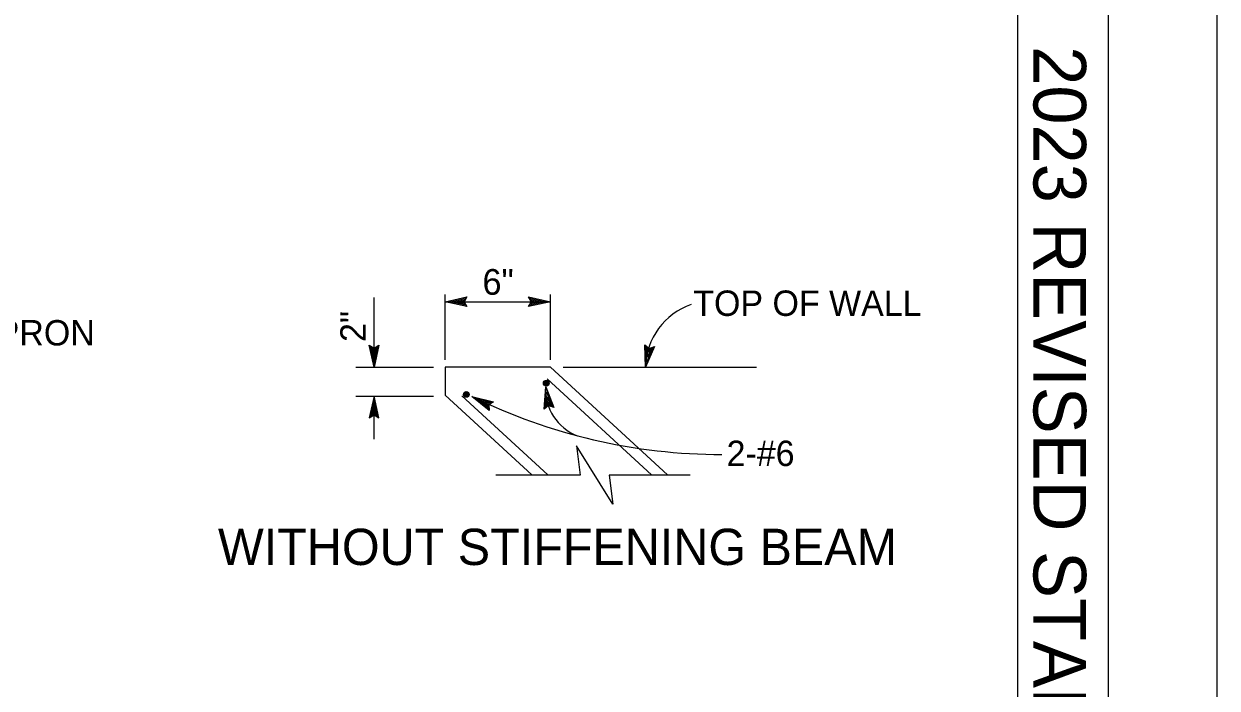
# Model space of a CAD drawing. Extents: x -894 to 866, y -472 to 714.
# Drawn here: x 537 to 866, y 220.2 to 403.2 of the extents above; entities that cross this region are included whole.
import ezdxf

# ---------------------------------------------------------------- set-up
doc = ezdxf.new("R2010")
doc.units = 0
for name, color, linetype in [('border_PLOTTING-ELEMENTS', 7, 'Continuous'), ('border_rw_22x34_Cut_Lines', 7, 'Continuous'), ('border_SHEET', 7, 'Continuous'), ('border_WITHIN-BORDER-anno', 7, 'Continuous'), ('df_CULV-BOX', 7, 'Continuous'), ('df_CULV-BOX-anno', 7, 'Continuous'), ('str_Reinforcement-A', 7, 'Continuous'), ('str_Reinforcement-B', 7, 'Continuous')]:
    doc.layers.add(name, color=color, linetype=linetype)

msp = doc.modelspace()

# ---------------------------------------------------------------- linework, layer by layer
at = {"layer": 'border_PLOTTING-ELEMENTS'}
for points in [[(-894.04, -472.44), (865.96, -472.44), (865.96, 713.56), (-894.04, 713.56)], [(-864.04, 670.56), (835.96, 670.56), (835.96, -429.44), (-864.04, -429.44)]]:
    msp.add_lwpolyline(points, close=True, dxfattribs=at)
at = {"layer": 'border_rw_22x34_Cut_Lines'}
msp.add_lwpolyline([(-864.04, 670.56), (835.96, 670.56), (835.96, -429.44), (-864.04, -429.44)], close=True, dxfattribs=at)
at = {"layer": 'border_SHEET'}
msp.add_line((810.96, 645.56), (810.96, -404.44), dxfattribs=at)
at = {"layer": 'df_CULV-BOX'}
for p, q in [((682.13, 308.68), (653.13, 308.68)), ((653.13, 308.68), (653.13, 300.89)), ((682.13, 308.68), (714.46, 278.98)), ((653.13, 300.89), (676.99, 278.98)), ((667.13, 278.98), (690.38, 278.98)), ((698.38, 278.98), (720.63, 278.98))]:
    msp.add_line(p, q, dxfattribs=at)
msp.add_lwpolyline([(698.38, 278.94), (699.38, 270.94), (689.38, 286.94), (690.38, 278.94)], dxfattribs=at)
at = {"layer": 'df_CULV-BOX-anno'}
for p, q in [((633.51, 308.68), (633.51, 327.8)), ((653.13, 310.68), (653.13, 328.68)), ((653.13, 326.68), (659.13, 328.01)), ((653.13, 326.68), (682.13, 326.68)), ((659.13, 325.34), (653.13, 326.68)), ((653.13, 326.68), (653.13, 326.68)), ((658.92, 325.69), (654.51, 326.68)), ((654.53, 326.68), (658.9, 327.65)), ((655.9, 326.67), (658.72, 327.3)), ((658.68, 326.05), (655.9, 326.67)), ((657.28, 326.67), (658.49, 326.94)), ((658.51, 326.4), (657.28, 326.67)), ((659.13, 328.01), (658.33, 326.68)), ((658.33, 326.68), (659.13, 325.34)), ((659.13, 328.01), (659.13, 328.01)), ((676.93, 326.68), (676.13, 328.02)), ((676.13, 328.02), (676.13, 328.02)), ((676.13, 328.02), (682.13, 326.68)), ((682.13, 326.68), (676.13, 325.35)), ((676.13, 325.35), (676.93, 326.68)), ((676.35, 327.66), (680.75, 326.68)), ((680.74, 326.67), (676.37, 325.7)), ((679.37, 326.68), (676.55, 326.05)), ((676.58, 327.3), (679.37, 326.68)), ((676.76, 326.95), (677.99, 326.68)), ((677.99, 326.68), (676.78, 326.41)), ((682.13, 310.68), (682.13, 328.68)), ((682.13, 326.68), (682.13, 326.68)), ((659.13, 325.34), (659.13, 325.34)), ((676.13, 325.35), (676.13, 325.35)), ((633.51, 308.68), (632.18, 314.68)), ((632.18, 314.68), (632.18, 314.68)), ((632.18, 314.68), (633.51, 313.88)), ((633.51, 310.07), (632.54, 314.45)), ((633.52, 311.44), (632.89, 314.27)), ((633.52, 312.82), (633.25, 314.03)), ((633.51, 313.88), (634.85, 314.68)), ((634.85, 314.68), (633.51, 308.68)), ((634.5, 314.46), (633.51, 310.06)), ((634.14, 314.23), (633.52, 311.44)), ((633.79, 314.05), (633.52, 312.82)), ((634.85, 314.68), (634.85, 314.68)), ((708.38, 308.68), (708.21, 314.82)), ((708.21, 314.82), (708.21, 314.82)), ((708.21, 314.82), (709.37, 313.79)), ((710.84, 314.32), (708.38, 308.68)), ((708.64, 310.05), (708.52, 314.53)), ((710.44, 314.17), (708.64, 310.04)), ((708.91, 311.39), (708.83, 314.29)), ((710.05, 314.01), (708.91, 311.39)), ((709.17, 312.75), (709.14, 313.99)), ((709.67, 313.9), (709.17, 312.75)), ((709.37, 313.79), (710.84, 314.32)), ((710.84, 314.32), (710.84, 314.32)), ((628.52, 308.68), (649.88, 308.68)), ((633.51, 308.68), (633.51, 308.68)), ((685.65, 308.68), (738.93, 308.68)), ((708.38, 308.68), (708.38, 308.68)), ((680.42, 297.11), (680.85, 303.24)), ((680.85, 303.24), (680.85, 303.24)), ((680.85, 303.24), (683.06, 297.51)), ((628.52, 300.68), (649.88, 300.68)), ((633.51, 300.68), (632.18, 294.68)), ((633.51, 288.84), (633.51, 300.68)), ((634.85, 294.68), (633.51, 300.68)), ((633.51, 300.68), (633.51, 300.68)), ((665.29, 296.75), (660.5, 300.6)), ((660.5, 300.6), (660.5, 300.6)), ((660.5, 300.6), (666.47, 299.14)), ((665.25, 297.16), (661.74, 299.99)), ((661.75, 299.99), (666.1, 298.93)), ((665.2, 297.59), (662.98, 299.38)), ((662.98, 299.38), (665.79, 298.69)), ((680.74, 297.38), (681.05, 301.88)), ((681.06, 301.87), (682.67, 297.69)), ((681.06, 297.66), (681.26, 300.51)), ((681.26, 300.51), (682.3, 297.81)), ((633.51, 299.29), (632.54, 294.92)), ((633.52, 297.92), (632.89, 295.09)), ((633.52, 296.54), (633.25, 295.33)), ((634.5, 294.9), (633.51, 299.3)), ((634.14, 295.13), (633.52, 297.92)), ((633.79, 295.31), (633.52, 296.54)), ((665.2, 297.98), (664.21, 298.77)), ((664.21, 298.77), (665.42, 298.47)), ((666.47, 299.14), (665.16, 298.3)), ((665.16, 298.3), (665.29, 296.75)), ((665.29, 296.75), (665.29, 296.75)), ((666.47, 299.14), (666.47, 299.14)), ((681.62, 298.1), (680.42, 297.11)), ((680.42, 297.11), (680.42, 297.11)), ((681.37, 297.89), (681.46, 299.14)), ((681.46, 299.14), (681.91, 297.99)), ((683.06, 297.51), (681.62, 298.1)), ((683.06, 297.51), (683.06, 297.51)), ((632.18, 294.68), (633.51, 295.48)), ((632.18, 294.68), (632.18, 294.68)), ((633.51, 295.48), (634.85, 294.68)), ((634.85, 294.68), (634.85, 294.68))]:
    msp.add_line(p, q, dxfattribs=at)
for centre, radius, start, end in [((726.89, 308.34), 18.51, 108.6574, 178.9321), ((694.56, 302.52), 13.73, 176.9892, 248.6603), ((729.06, 439.66), 155.04, 243.7533, 270.1362)]:
    msp.add_arc(centre, radius, start, end, dxfattribs=at)
at = {"layer": 'str_Reinforcement-A'}
for centre, radius in [((681, 304.23), 0.781), ((681, 304.23), 0.687), ((681, 304.23), 0.594), ((681, 304.23), 0.5), ((681, 304.23), 0.406), ((681, 304.23), 0.312), ((681, 304.23), 0.219), ((681, 304.23), 0.0937), ((658.96, 301.13), 0.781), ((658.96, 301.13), 0.687), ((658.96, 301.13), 0.594), ((658.96, 301.13), 0.5), ((658.96, 301.13), 0.406), ((658.96, 301.13), 0.312), ((658.96, 301.13), 0.219), ((658.96, 301.13), 0.0937)]:
    msp.add_circle(centre, radius, dxfattribs=at)
at = {"layer": 'str_Reinforcement-B'}
for p, q in [((681.26, 305.41), (710.03, 278.98)), ((657.75, 300.73), (681.42, 278.98))]:
    msp.add_line(p, q, dxfattribs=at)

# ---------------------------------------------------------------- texts
at = {"layer": 'border_WITHIN-BORDER-anno'}
msp.add_text('2023 REVISED STANDARD PLAN RSP D86B', height=14.5, rotation=270, dxfattribs=at).set_placement((815.33, 397.04))
at = {"layer": 'df_CULV-BOX-anno'}
for s, height, p in [('6"', 7.087, (663.4, 328.58)), ('TOP OF WALL', 7, (721.53, 322.76)), ('INTO WALL OR APRON', 7, (453.55, 314.62)), ('2-#6', 7, (730.72, 281.41)), ('WITHOUT STIFFENING BEAM', 10, (590.49, 254.15))]:
    msp.add_text(s, height=height, dxfattribs=at).set_placement(p)
msp.add_text('2"', height=7, rotation=90, dxfattribs=at).set_placement((631.22, 315.59))

doc.saveas('drawing.dxf')
